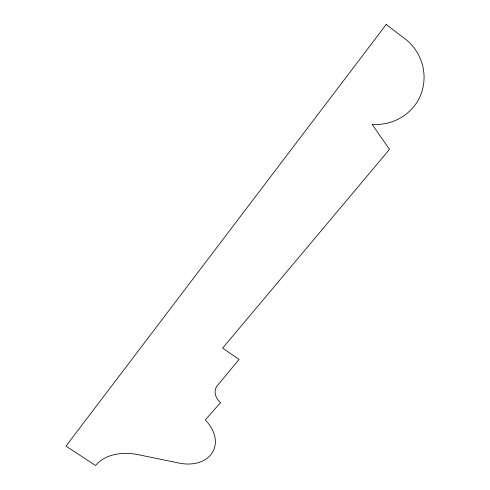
<?xml version="1.0" encoding="UTF-8"?>
<svg xmlns="http://www.w3.org/2000/svg" width="490" height="490" viewBox="0 0 490 490"><rect width="100%" height="100%" fill="white"/><g stroke="black" fill="none" stroke-linecap="round" stroke-linejoin="round"><path stroke-width="0.73" d="M386.2 24.5L65.966 446.133L95.624 465.5A52.657 36.162 25.4 0 1 138.609 454.757L179.236 463.099A37.277 27.201 25 0 0 212.476 452.393A37.277 27.201 25 0 0 205.249 419.942L220.494 402.707A16.893 12.924 23.2 0 1 218.399 384.393L239.071 359.415L222.638 348.127L389.513 149.364L372.124 124.38A49.374 48.222 12.1 0 0 417.057 102.153A49.821 48.645 12.7 0 0 406.645 40.1L386.2 24.5"/></g></svg>
